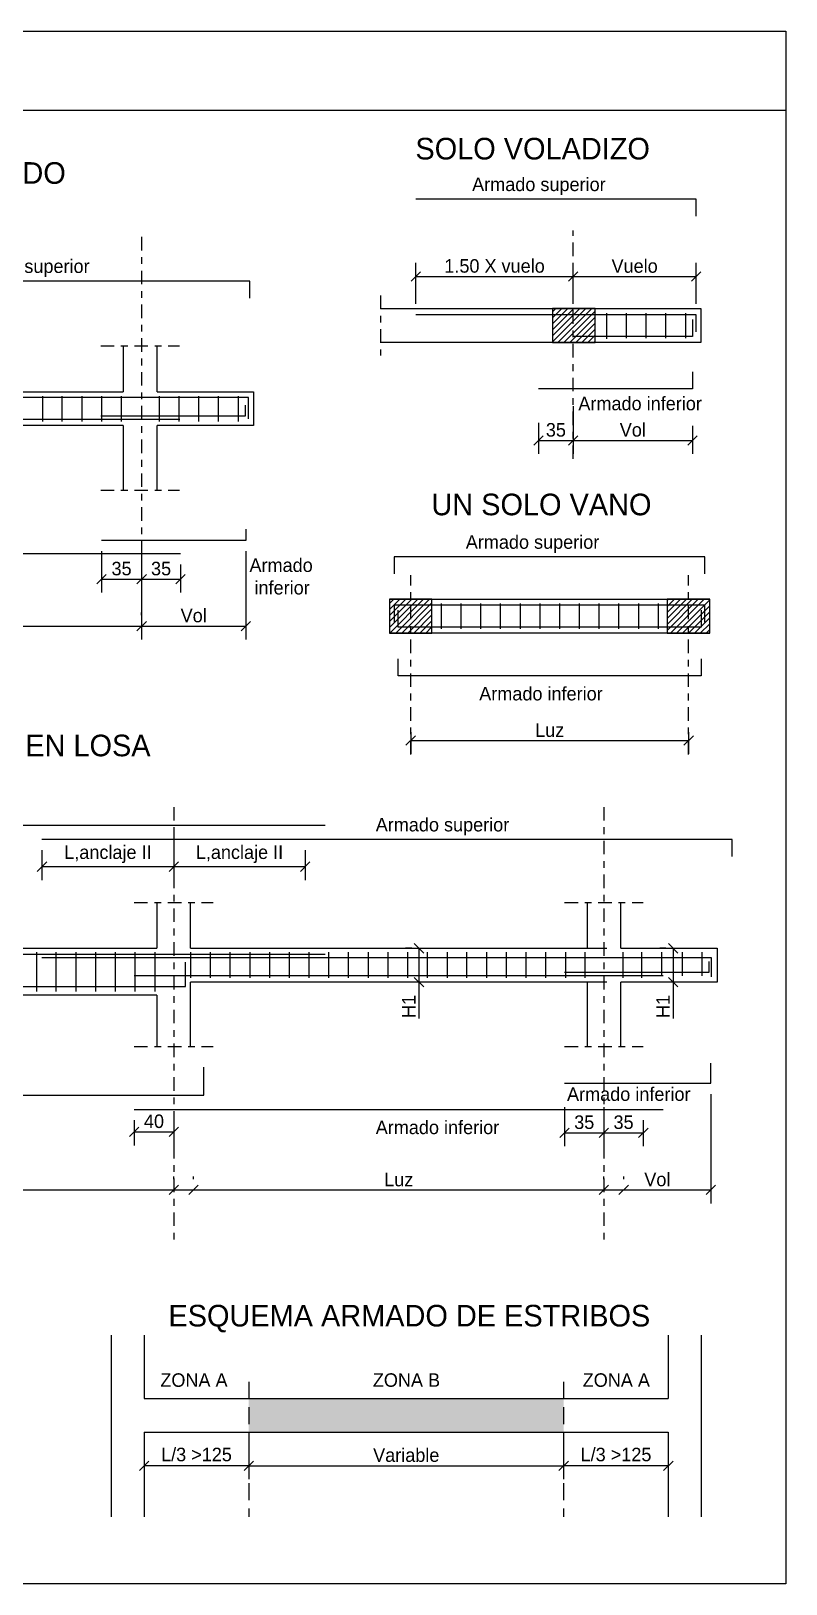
# Model space of a CAD drawing. Header units: millimetres. Extents: x 1 to 31.9, y 1 to 24.
# Drawn here: x 20.68 to 31.86, y 0.99 to 23.97 of the extents above; entities that cross this region are included whole.
import ezdxf

# ---------------------------------------------------------------- set-up
doc = ezdxf.new("R2010")
doc.units = ezdxf.units.MM
doc.linetypes.add('DASHDOT', pattern=[0.4, 0.2, -0.1, 0, -0.1])
doc.linetypes.add('HIDDEN', pattern=[0.375, 0.25, -0.125])
doc.layers.get('Defpoints').update_dxf_attribs({"lineweight": 0})
for name, color, linetype in [('CV-GEOMETRÍA', 2, 'Continuous'), ('CV-LÍNEAS', 8, 'Continuous'), ('CV-TEXTO', 2, 'Continuous'), ('DET-ARMADURAS', 6, 'Continuous'), ('DET-BORDE ESTRUCTURA', 2, 'Continuous'), ('DET-COTAS', 8, 'Continuous'), ('DET-TEXTO', 2, 'Continuous'), ('DET-TEXTO LÍNEA', 8, 'Continuous'), ('DET-TEXTO TÍTULO', 1, 'Continuous'), ('DET-TRAMAS', 8, 'Continuous')]:
    doc.layers.add(name, color=color, linetype=linetype)
doc.styles.add('CENTURY', font='GOTHIC.TTF')
doc.styles.add('Estructura', font='GOTHIC.TTF', dxfattribs={"height": 0.2})
doc.styles.add('Formato', font='GOTHIC.TTF')
doc.dimstyles.new('cotas formato 1.100', dxfattribs={"dimtxt": 0.2, "dimasz": 0.14, "dimexe": 0.2, "dimexo": 0.16, "dimgap": 0.05, "dimtad": 1, "dimdec": 0, "dimlfac": 100, "dimrnd": 5, "dimzin": 1, "dimtxsty": 'Formato', "dimblk": 'OBLIQUE', "dimcen": -0.05, "dimclrd": 4, "dimclre": 8, "dimclrt": 2, "dimadec": 0, "dimazin": 0, "dimtfac": 1, "dimtdec": 0, "dimtix": 1, "dimtmove": 0, "dimatfit": 2, "dimldrblk": 'OBLIQUE', "dimfxl": 1.5, "dimarcsym": 0})

# ---------------------------------------------------------------- blocks, each defined once
blk = doc.blocks.new('_Oblique')
at = {"color": 0, "linetype": 'ByBlock', "lineweight": -2}
blk.add_line((-0.5, -0.5), (0.5, 0.5), dxfattribs=at)
blk = doc.blocks.new('*D285')
at = {"layer": 'Defpoints', "color": 0}
for p in [(20.846, 12.01), (22.797, 12.01), (22.797, 11.608)]:
    blk.add_point(p, dxfattribs=at)
at = {"layer": 'DET-COTAS', "color": 8, "lineweight": -2}
for p, q in [((20.846, 11.85), (20.846, 11.408)), ((22.797, 11.85), (22.797, 11.408))]:
    blk.add_line(p, q, dxfattribs=at)
at = {"layer": 'DET-COTAS', "color": 4, "lineweight": -2}
blk.add_line((20.846, 11.608), (22.797, 11.608), dxfattribs=at)
at = {"layer": 'DET-COTAS', "color": 4, "lineweight": -2, "xscale": 0.14, "yscale": 0.14, "zscale": 0.14, "rotation": 180}
blk.add_blockref('_Oblique', (20.846, 11.608), dxfattribs=at)
at = {"layer": 'DET-COTAS', "color": 4, "lineweight": -2, "xscale": 0.14, "yscale": 0.14, "zscale": 0.14}
blk.add_blockref('_Oblique', (22.797, 11.608), dxfattribs=at)
at = {"layer": 'DET-COTAS', "color": 2, "insert": (21.822, 11.791), "char_height": 0.2, "attachment_point": 5, "style": 'Formato'}
blk.add_mtext('L,anclaje II', dxfattribs=at)
blk = doc.blocks.new('*D286')
at = {"layer": 'Defpoints', "color": 0}
for p in [(22.797, 12.275), (24.743, 12.01), (24.743, 11.608)]:
    blk.add_point(p, dxfattribs=at)
at = {"layer": 'DET-COTAS', "color": 8, "lineweight": -2}
for p, q in [((22.797, 12.115), (22.797, 11.408)), ((24.743, 11.85), (24.743, 11.408))]:
    blk.add_line(p, q, dxfattribs=at)
at = {"layer": 'DET-COTAS', "color": 4, "lineweight": -2}
blk.add_line((22.797, 11.608), (24.743, 11.608), dxfattribs=at)
at = {"layer": 'DET-COTAS', "color": 4, "lineweight": -2, "xscale": 0.14, "yscale": 0.14, "zscale": 0.14, "rotation": 180}
blk.add_blockref('_Oblique', (22.797, 11.608), dxfattribs=at)
at = {"layer": 'DET-COTAS', "color": 4, "lineweight": -2, "xscale": 0.14, "yscale": 0.14, "zscale": 0.14}
blk.add_blockref('_Oblique', (24.743, 11.608), dxfattribs=at)
at = {"layer": 'DET-COTAS', "color": 2, "insert": (23.77, 11.791), "char_height": 0.2, "attachment_point": 5, "style": 'Formato'}
blk.add_mtext('L,anclaje II', dxfattribs=at)
blk = doc.blocks.new('*D291')
at = {"layer": 'Defpoints', "color": 0}
for p in [(22.21, 8.014), (22.797, 8.014), (22.797, 7.683)]:
    blk.add_point(p, dxfattribs=at)
at = {"layer": 'DET-COTAS', "color": 8, "lineweight": -2}
for p, q in [((22.21, 7.854), (22.21, 7.483)), ((22.797, 7.854), (22.797, 7.483))]:
    blk.add_line(p, q, dxfattribs=at)
at = {"layer": 'DET-COTAS', "color": 4, "lineweight": -2}
blk.add_line((22.21, 7.683), (22.797, 7.683), dxfattribs=at)
at = {"layer": 'DET-COTAS', "color": 4, "lineweight": -2, "xscale": 0.14, "yscale": 0.14, "zscale": 0.14, "rotation": 180}
blk.add_blockref('_Oblique', (22.21, 7.683), dxfattribs=at)
at = {"layer": 'DET-COTAS', "color": 4, "lineweight": -2, "xscale": 0.14, "yscale": 0.14, "zscale": 0.14}
blk.add_blockref('_Oblique', (22.797, 7.683), dxfattribs=at)
at = {"layer": 'DET-COTAS', "color": 2, "insert": (22.504, 7.838), "char_height": 0.2, "attachment_point": 5, "style": 'Formato'}
blk.add_mtext('40', dxfattribs=at)
blk = doc.blocks.new('*D292')
at = {"layer": 'Defpoints', "color": 0}
for p in [(28.582, 8.208), (29.165, 8.208), (29.165, 7.669)]:
    blk.add_point(p, dxfattribs=at)
at = {"layer": 'DET-COTAS', "color": 8, "lineweight": -2}
for p, q in [((28.582, 8.048), (28.582, 7.469)), ((29.165, 8.048), (29.165, 7.469))]:
    blk.add_line(p, q, dxfattribs=at)
at = {"layer": 'DET-COTAS', "color": 4, "lineweight": -2}
blk.add_line((28.582, 7.669), (29.165, 7.669), dxfattribs=at)
at = {"layer": 'DET-COTAS', "color": 4, "lineweight": -2, "xscale": 0.14, "yscale": 0.14, "zscale": 0.14, "rotation": 180}
blk.add_blockref('_Oblique', (28.582, 7.669), dxfattribs=at)
at = {"layer": 'DET-COTAS', "color": 4, "lineweight": -2, "xscale": 0.14, "yscale": 0.14, "zscale": 0.14}
blk.add_blockref('_Oblique', (29.165, 7.669), dxfattribs=at)
at = {"layer": 'DET-COTAS', "color": 2, "insert": (28.874, 7.824), "char_height": 0.2, "attachment_point": 5, "style": 'Formato'}
blk.add_mtext('35', dxfattribs=at)
blk = doc.blocks.new('*D293')
at = {"layer": 'Defpoints', "color": 0}
for p in [(29.165, 8.014), (29.748, 8.014), (29.748, 7.669)]:
    blk.add_point(p, dxfattribs=at)
at = {"layer": 'DET-COTAS', "color": 8, "lineweight": -2}
for p, q in [((29.165, 7.854), (29.165, 7.469)), ((29.748, 7.854), (29.748, 7.469))]:
    blk.add_line(p, q, dxfattribs=at)
at = {"layer": 'DET-COTAS', "color": 4, "lineweight": -2}
blk.add_line((29.165, 7.669), (29.748, 7.669), dxfattribs=at)
at = {"layer": 'DET-COTAS', "color": 4, "lineweight": -2, "xscale": 0.14, "yscale": 0.14, "zscale": 0.14, "rotation": 180}
blk.add_blockref('_Oblique', (29.165, 7.669), dxfattribs=at)
at = {"layer": 'DET-COTAS', "color": 4, "lineweight": -2, "xscale": 0.14, "yscale": 0.14, "zscale": 0.14}
blk.add_blockref('_Oblique', (29.748, 7.669), dxfattribs=at)
at = {"layer": 'DET-COTAS', "color": 2, "insert": (29.456, 7.824), "char_height": 0.2, "attachment_point": 5, "style": 'Formato'}
blk.add_mtext('35', dxfattribs=at)
blk = doc.blocks.new('*D298')
at = {"layer": 'Defpoints', "color": 0}
for p in [(26.481, 10.399), (26.427, 9.899), (26.481, 9.899)]:
    blk.add_point(p, dxfattribs=at)
at = {"layer": 'DET-COTAS', "color": 8, "lineweight": -2}
for p, q in [((26.321, 10.399), (26.227, 10.399)), ((26.321, 9.899), (26.227, 9.899))]:
    blk.add_line(p, q, dxfattribs=at)
at = {"layer": 'DET-COTAS', "color": 4, "lineweight": -2}
for p, q in [((26.427, 10.399), (26.427, 9.899)), ((26.427, 9.899), (26.427, 9.36))]:
    blk.add_line(p, q, dxfattribs=at)
at = {"layer": 'DET-COTAS', "color": 4, "lineweight": -2, "xscale": 0.14, "yscale": 0.14, "zscale": 0.14}
for p, rotation in [((26.427, 10.399), 90), ((26.427, 9.899), 270)]:
    blk.add_blockref('_Oblique', p, dxfattribs=dict(at, rotation=rotation))
at = {"layer": 'DET-COTAS', "color": 2, "insert": (26.277, 9.538), "char_height": 0.2, "attachment_point": 5, "rotation": 90, "style": 'Formato'}
blk.add_mtext('H1', dxfattribs=at)
blk = doc.blocks.new('*D299')
at = {"layer": 'Defpoints', "color": 0}
for p in [(30.244, 10.399), (30.191, 9.899), (30.244, 9.899)]:
    blk.add_point(p, dxfattribs=at)
at = {"layer": 'DET-COTAS', "color": 8, "lineweight": -2}
for p, q in [((30.084, 10.399), (29.991, 10.399)), ((30.084, 9.899), (29.991, 9.899))]:
    blk.add_line(p, q, dxfattribs=at)
at = {"layer": 'DET-COTAS', "color": 4, "lineweight": -2}
for p, q in [((30.191, 10.399), (30.191, 9.899)), ((30.191, 9.899), (30.191, 9.36))]:
    blk.add_line(p, q, dxfattribs=at)
at = {"layer": 'DET-COTAS', "color": 4, "lineweight": -2, "xscale": 0.14, "yscale": 0.14, "zscale": 0.14}
for p, rotation in [((30.191, 10.399), 90), ((30.191, 9.899), 270)]:
    blk.add_blockref('_Oblique', p, dxfattribs=dict(at, rotation=rotation))
at = {"layer": 'DET-COTAS', "color": 2, "insert": (30.041, 9.538), "char_height": 0.2, "attachment_point": 5, "rotation": 90, "style": 'Formato'}
blk.add_mtext('H1', dxfattribs=at)
blk = doc.blocks.new('*D302')
at = {"layer": 'Defpoints', "color": 0}
for p in [(16.427, 6.823), (23.09, 6.823), (23.09, 6.823)]:
    blk.add_point(p, dxfattribs=at)
at = {"layer": 'DET-COTAS', "color": 8, "lineweight": -2}
for p, q in [((16.427, 6.983), (16.427, 7.023)), ((23.09, 6.983), (23.09, 7.023))]:
    blk.add_line(p, q, dxfattribs=at)
at = {"layer": 'DET-COTAS', "color": 4, "lineweight": -2}
blk.add_line((16.427, 6.823), (23.09, 6.823), dxfattribs=at)
at = {"layer": 'DET-COTAS', "color": 4, "lineweight": -2, "xscale": 0.14, "yscale": 0.14, "zscale": 0.14, "rotation": 180}
blk.add_blockref('_Oblique', (16.427, 6.823), dxfattribs=at)
at = {"layer": 'DET-COTAS', "color": 4, "lineweight": -2, "xscale": 0.14, "yscale": 0.14, "zscale": 0.14}
blk.add_blockref('_Oblique', (23.09, 6.823), dxfattribs=at)
at = {"layer": 'DET-COTAS', "color": 2, "insert": (19.759, 6.975), "char_height": 0.2, "attachment_point": 5, "style": 'Formato'}
blk.add_mtext('Luz', dxfattribs=at)
blk = doc.blocks.new('*D303')
at = {"layer": 'Defpoints', "color": 0}
for p in [(22.797, 6.823), (29.458, 6.823), (29.458, 6.823)]:
    blk.add_point(p, dxfattribs=at)
at = {"layer": 'DET-COTAS', "color": 8, "lineweight": -2}
for p, q in [((22.797, 6.983), (22.797, 7.023)), ((29.458, 6.983), (29.458, 7.023))]:
    blk.add_line(p, q, dxfattribs=at)
at = {"layer": 'DET-COTAS', "color": 4, "lineweight": -2}
blk.add_line((22.797, 6.823), (29.458, 6.823), dxfattribs=at)
at = {"layer": 'DET-COTAS', "color": 4, "lineweight": -2, "xscale": 0.14, "yscale": 0.14, "zscale": 0.14, "rotation": 180}
blk.add_blockref('_Oblique', (22.797, 6.823), dxfattribs=at)
at = {"layer": 'DET-COTAS', "color": 4, "lineweight": -2, "xscale": 0.14, "yscale": 0.14, "zscale": 0.14}
blk.add_blockref('_Oblique', (29.458, 6.823), dxfattribs=at)
at = {"layer": 'DET-COTAS', "color": 2, "insert": (26.128, 6.975), "char_height": 0.2, "attachment_point": 5, "style": 'Formato'}
blk.add_mtext('Luz', dxfattribs=at)
blk = doc.blocks.new('*D304')
at = {"layer": 'Defpoints', "color": 0}
for p in [(30.748, 8.402), (29.165, 6.823), (30.748, 6.823)]:
    blk.add_point(p, dxfattribs=at)
at = {"layer": 'DET-COTAS', "color": 8, "lineweight": -2}
for p, q in [((30.748, 8.242), (30.748, 6.623)), ((29.165, 6.983), (29.165, 7.023))]:
    blk.add_line(p, q, dxfattribs=at)
at = {"layer": 'DET-COTAS', "color": 4, "lineweight": -2}
blk.add_line((29.165, 6.823), (30.748, 6.823), dxfattribs=at)
at = {"layer": 'DET-COTAS', "color": 4, "lineweight": -2, "xscale": 0.14, "yscale": 0.14, "zscale": 0.14, "rotation": 180}
blk.add_blockref('_Oblique', (29.165, 6.823), dxfattribs=at)
at = {"layer": 'DET-COTAS', "color": 4, "lineweight": -2, "xscale": 0.14, "yscale": 0.14, "zscale": 0.14}
blk.add_blockref('_Oblique', (30.748, 6.823), dxfattribs=at)
at = {"layer": 'DET-COTAS', "color": 2, "insert": (29.956, 6.977), "char_height": 0.2, "attachment_point": 5, "style": 'Formato'}
blk.add_mtext('Vol', dxfattribs=at)
blk = doc.blocks.new('*D313')
at = {"layer": 'Defpoints', "color": 0}
for p in [(21.728, 16.435), (22.321, 16.435), (22.321, 15.863)]:
    blk.add_point(p, dxfattribs=at)
at = {"layer": 'DET-COTAS', "color": 8, "lineweight": -2}
for p, q in [((21.728, 16.275), (21.728, 15.663)), ((22.321, 16.275), (22.321, 15.663))]:
    blk.add_line(p, q, dxfattribs=at)
at = {"layer": 'DET-COTAS', "color": 4, "lineweight": -2}
blk.add_line((21.728, 15.863), (22.321, 15.863), dxfattribs=at)
at = {"layer": 'DET-COTAS', "color": 4, "lineweight": -2, "xscale": 0.14, "yscale": 0.14, "zscale": 0.14, "rotation": 180}
blk.add_blockref('_Oblique', (21.728, 15.863), dxfattribs=at)
at = {"layer": 'DET-COTAS', "color": 4, "lineweight": -2, "xscale": 0.14, "yscale": 0.14, "zscale": 0.14}
blk.add_blockref('_Oblique', (22.321, 15.863), dxfattribs=at)
at = {"layer": 'DET-COTAS', "color": 2, "insert": (22.024, 16.018), "char_height": 0.2, "attachment_point": 5, "style": 'Formato'}
blk.add_mtext('35', dxfattribs=at)
blk = doc.blocks.new('*D314')
at = {"layer": 'Defpoints', "color": 0}
for p in [(22.321, 16.237), (22.897, 16.237), (22.897, 15.863)]:
    blk.add_point(p, dxfattribs=at)
at = {"layer": 'DET-COTAS', "color": 8, "lineweight": -2}
for p, q in [((22.321, 16.077), (22.321, 15.663)), ((22.897, 16.077), (22.897, 15.663))]:
    blk.add_line(p, q, dxfattribs=at)
at = {"layer": 'DET-COTAS', "color": 4, "lineweight": -2}
blk.add_line((22.321, 15.863), (22.897, 15.863), dxfattribs=at)
at = {"layer": 'DET-COTAS', "color": 4, "lineweight": -2, "xscale": 0.14, "yscale": 0.14, "zscale": 0.14, "rotation": 180}
blk.add_blockref('_Oblique', (22.321, 15.863), dxfattribs=at)
at = {"layer": 'DET-COTAS', "color": 4, "lineweight": -2, "xscale": 0.14, "yscale": 0.14, "zscale": 0.14}
blk.add_blockref('_Oblique', (22.897, 15.863), dxfattribs=at)
at = {"layer": 'DET-COTAS', "color": 2, "insert": (22.609, 16.018), "char_height": 0.2, "attachment_point": 5, "style": 'Formato'}
blk.add_mtext('35', dxfattribs=at)
blk = doc.blocks.new('*D317')
at = {"layer": 'Defpoints', "color": 0}
for p in [(15.637, 15.168), (22.321, 15.168), (22.321, 15.168)]:
    blk.add_point(p, dxfattribs=at)
at = {"layer": 'DET-COTAS', "color": 8, "lineweight": -2}
for p, q in [((15.637, 15.328), (15.637, 15.368)), ((22.321, 15.328), (22.321, 15.368))]:
    blk.add_line(p, q, dxfattribs=at)
at = {"layer": 'DET-COTAS', "color": 4, "lineweight": -2}
blk.add_line((15.637, 15.168), (22.321, 15.168), dxfattribs=at)
at = {"layer": 'DET-COTAS', "color": 4, "lineweight": -2, "xscale": 0.14, "yscale": 0.14, "zscale": 0.14, "rotation": 180}
blk.add_blockref('_Oblique', (15.637, 15.168), dxfattribs=at)
at = {"layer": 'DET-COTAS', "color": 4, "lineweight": -2, "xscale": 0.14, "yscale": 0.14, "zscale": 0.14}
blk.add_blockref('_Oblique', (22.321, 15.168), dxfattribs=at)
at = {"layer": 'DET-COTAS', "color": 2, "insert": (18.979, 15.32), "char_height": 0.2, "attachment_point": 5, "style": 'Formato'}
blk.add_mtext('Luz', dxfattribs=at)
blk = doc.blocks.new('*D318')
at = {"layer": 'Defpoints', "color": 0}
for p in [(22.321, 16.435), (23.864, 16.435), (23.864, 15.168)]:
    blk.add_point(p, dxfattribs=at)
at = {"layer": 'DET-COTAS', "color": 8, "lineweight": -2}
for p, q in [((22.321, 16.275), (22.321, 14.968)), ((23.864, 16.275), (23.864, 14.968))]:
    blk.add_line(p, q, dxfattribs=at)
at = {"layer": 'DET-COTAS', "color": 4, "lineweight": -2}
blk.add_line((22.321, 15.168), (23.864, 15.168), dxfattribs=at)
at = {"layer": 'DET-COTAS', "color": 4, "lineweight": -2, "xscale": 0.14, "yscale": 0.14, "zscale": 0.14, "rotation": 180}
blk.add_blockref('_Oblique', (22.321, 15.168), dxfattribs=at)
at = {"layer": 'DET-COTAS', "color": 4, "lineweight": -2, "xscale": 0.14, "yscale": 0.14, "zscale": 0.14}
blk.add_blockref('_Oblique', (23.864, 15.168), dxfattribs=at)
at = {"layer": 'DET-COTAS', "color": 2, "insert": (23.092, 15.323), "char_height": 0.2, "attachment_point": 5, "style": 'Formato'}
blk.add_mtext('Vol', dxfattribs=at)
blk = doc.blocks.new('*D319')
at = {"layer": 'Defpoints', "color": 0}
for p in [(26.305, 13.757), (30.419, 13.757), (30.419, 13.475)]:
    blk.add_point(p, dxfattribs=at)
at = {"layer": 'DET-COTAS', "color": 8, "lineweight": -2}
for p, q in [((26.305, 13.597), (26.305, 13.275)), ((30.419, 13.597), (30.419, 13.275))]:
    blk.add_line(p, q, dxfattribs=at)
at = {"layer": 'DET-COTAS', "color": 4, "lineweight": -2}
blk.add_line((26.305, 13.475), (30.419, 13.475), dxfattribs=at)
at = {"layer": 'DET-COTAS', "color": 4, "lineweight": -2, "xscale": 0.14, "yscale": 0.14, "zscale": 0.14, "rotation": 180}
blk.add_blockref('_Oblique', (26.305, 13.475), dxfattribs=at)
at = {"layer": 'DET-COTAS', "color": 4, "lineweight": -2, "xscale": 0.14, "yscale": 0.14, "zscale": 0.14}
blk.add_blockref('_Oblique', (30.419, 13.475), dxfattribs=at)
at = {"layer": 'DET-COTAS', "color": 2, "insert": (28.362, 13.627), "char_height": 0.2, "attachment_point": 5, "style": 'Formato'}
blk.add_mtext('Luz', dxfattribs=at)
blk = doc.blocks.new('*D320')
at = {"layer": 'Defpoints', "color": 0}
for p in [(28.711, 20.342), (26.381, 19.776), (28.711, 19.776)]:
    blk.add_point(p, dxfattribs=at)
at = {"layer": 'DET-COTAS', "color": 8, "lineweight": -2}
for p, q in [((26.381, 19.936), (26.381, 20.542)), ((28.711, 19.936), (28.711, 20.542))]:
    blk.add_line(p, q, dxfattribs=at)
at = {"layer": 'DET-COTAS', "color": 4, "lineweight": -2}
blk.add_line((26.381, 20.342), (28.711, 20.342), dxfattribs=at)
at = {"layer": 'DET-COTAS', "color": 4, "lineweight": -2, "xscale": 0.14, "yscale": 0.14, "zscale": 0.14, "rotation": 180}
blk.add_blockref('_Oblique', (26.381, 20.342), dxfattribs=at)
at = {"layer": 'DET-COTAS', "color": 4, "lineweight": -2, "xscale": 0.14, "yscale": 0.14, "zscale": 0.14}
blk.add_blockref('_Oblique', (28.711, 20.342), dxfattribs=at)
at = {"layer": 'DET-COTAS', "color": 2, "insert": (27.546, 20.497), "char_height": 0.2, "attachment_point": 5, "style": 'Formato'}
blk.add_mtext('1.50 X vuelo', dxfattribs=at)
blk = doc.blocks.new('*D321')
at = {"layer": 'Defpoints', "color": 0}
for p in [(28.711, 20.342), (30.53, 20.342), (30.53, 19.776)]:
    blk.add_point(p, dxfattribs=at)
at = {"layer": 'DET-COTAS', "color": 8, "lineweight": -2}
for p, q in [((28.711, 20.502), (28.711, 20.542)), ((30.53, 19.936), (30.53, 20.542))]:
    blk.add_line(p, q, dxfattribs=at)
at = {"layer": 'DET-COTAS', "color": 4, "lineweight": -2}
blk.add_line((28.711, 20.342), (30.53, 20.342), dxfattribs=at)
at = {"layer": 'DET-COTAS', "color": 4, "lineweight": -2, "xscale": 0.14, "yscale": 0.14, "zscale": 0.14, "rotation": 180}
blk.add_blockref('_Oblique', (28.711, 20.342), dxfattribs=at)
at = {"layer": 'DET-COTAS', "color": 4, "lineweight": -2, "xscale": 0.14, "yscale": 0.14, "zscale": 0.14}
blk.add_blockref('_Oblique', (30.53, 20.342), dxfattribs=at)
at = {"layer": 'DET-COTAS', "color": 2, "insert": (29.62, 20.496), "char_height": 0.2, "attachment_point": 5, "style": 'Formato'}
blk.add_mtext('Vuelo', dxfattribs=at)
blk = doc.blocks.new('*D322')
at = {"layer": 'Defpoints', "color": 0}
for p in [(28.711, 18.583), (30.476, 18.291), (30.476, 17.916)]:
    blk.add_point(p, dxfattribs=at)
at = {"layer": 'DET-COTAS', "color": 8, "lineweight": -2}
for p, q in [((28.711, 18.423), (28.711, 17.716)), ((30.476, 18.131), (30.476, 17.716))]:
    blk.add_line(p, q, dxfattribs=at)
at = {"layer": 'DET-COTAS', "color": 4, "lineweight": -2}
blk.add_line((28.711, 17.916), (30.476, 17.916), dxfattribs=at)
at = {"layer": 'DET-COTAS', "color": 4, "lineweight": -2, "xscale": 0.14, "yscale": 0.14, "zscale": 0.14, "rotation": 180}
blk.add_blockref('_Oblique', (28.711, 17.916), dxfattribs=at)
at = {"layer": 'DET-COTAS', "color": 4, "lineweight": -2, "xscale": 0.14, "yscale": 0.14, "zscale": 0.14}
blk.add_blockref('_Oblique', (30.476, 17.916), dxfattribs=at)
at = {"layer": 'DET-COTAS', "color": 2, "insert": (29.593, 18.071), "char_height": 0.2, "attachment_point": 5, "style": 'Formato'}
blk.add_mtext('Vol', dxfattribs=at)
blk = doc.blocks.new('*D323')
at = {"layer": 'Defpoints', "color": 0}
for p in [(28.196, 18.334), (28.711, 18.069), (28.711, 17.916)]:
    blk.add_point(p, dxfattribs=at)
at = {"layer": 'DET-COTAS', "color": 8, "lineweight": -2}
for p, q in [((28.196, 18.174), (28.196, 17.716)), ((28.711, 17.909), (28.711, 17.716))]:
    blk.add_line(p, q, dxfattribs=at)
at = {"layer": 'DET-COTAS', "color": 4, "lineweight": -2}
blk.add_line((28.196, 17.916), (28.711, 17.916), dxfattribs=at)
at = {"layer": 'DET-COTAS', "color": 4, "lineweight": -2, "xscale": 0.14, "yscale": 0.14, "zscale": 0.14, "rotation": 180}
blk.add_blockref('_Oblique', (28.196, 17.916), dxfattribs=at)
at = {"layer": 'DET-COTAS', "color": 4, "lineweight": -2, "xscale": 0.14, "yscale": 0.14, "zscale": 0.14}
blk.add_blockref('_Oblique', (28.711, 17.916), dxfattribs=at)
at = {"layer": 'DET-COTAS', "color": 2, "insert": (28.454, 18.071), "char_height": 0.2, "attachment_point": 5, "style": 'Formato'}
blk.add_mtext('35', dxfattribs=at)
blk = doc.blocks.new('*D324')
at = {"layer": 'CV-TEXTO', "color": 8, "lineweight": -2}
for p, q in [((22.359, 3.076), (22.359, 2.54)), ((23.908, 3.076), (23.908, 2.54))]:
    blk.add_line(p, q, dxfattribs=at)
at = {"layer": 'CV-TEXTO', "color": 4, "lineweight": -2}
blk.add_line((23.908, 2.74), (22.359, 2.74), dxfattribs=at)
at = {"layer": 'Defpoints', "color": 0}
for p in [(22.359, 3.236), (23.908, 3.236), (22.359, 2.74)]:
    blk.add_point(p, dxfattribs=at)
at = {"layer": 'CV-TEXTO', "color": 4, "lineweight": -2, "xscale": 0.14, "yscale": 0.14, "zscale": 0.14, "rotation": 180}
blk.add_blockref('_Oblique', (22.359, 2.74), dxfattribs=at)
at = {"layer": 'CV-TEXTO', "color": 4, "lineweight": -2, "xscale": 0.14, "yscale": 0.14, "zscale": 0.14}
blk.add_blockref('_Oblique', (23.908, 2.74), dxfattribs=at)
at = {"layer": 'CV-TEXTO', "color": 2, "insert": (23.133, 2.906), "char_height": 0.2, "attachment_point": 5, "style": 'Formato'}
blk.add_mtext('L/3 >125', dxfattribs=at)
blk = doc.blocks.new('*D325')
at = {"layer": 'CV-TEXTO', "color": 8, "lineweight": -2}
for p, q in [((28.569, 3.025), (28.569, 2.54)), ((30.118, 3.076), (30.118, 2.54))]:
    blk.add_line(p, q, dxfattribs=at)
at = {"layer": 'CV-TEXTO', "color": 4, "lineweight": -2}
blk.add_line((30.118, 2.74), (28.569, 2.74), dxfattribs=at)
at = {"layer": 'Defpoints', "color": 0}
for p in [(30.118, 3.236), (28.569, 3.185), (28.569, 2.74)]:
    blk.add_point(p, dxfattribs=at)
at = {"layer": 'CV-TEXTO', "color": 4, "lineweight": -2, "xscale": 0.14, "yscale": 0.14, "zscale": 0.14, "rotation": 180}
blk.add_blockref('_Oblique', (28.569, 2.74), dxfattribs=at)
at = {"layer": 'CV-TEXTO', "color": 4, "lineweight": -2, "xscale": 0.14, "yscale": 0.14, "zscale": 0.14}
blk.add_blockref('_Oblique', (30.118, 2.74), dxfattribs=at)
at = {"layer": 'CV-TEXTO', "color": 2, "insert": (29.344, 2.906), "char_height": 0.2, "attachment_point": 5, "style": 'Formato'}
blk.add_mtext('L/3 >125', dxfattribs=at)
blk = doc.blocks.new('*D326')
at = {"layer": 'CV-TEXTO', "color": 8, "lineweight": -2}
for p, q in [((23.908, 2.781), (23.908, 2.54)), ((28.569, 2.58), (28.569, 2.54))]:
    blk.add_line(p, q, dxfattribs=at)
at = {"layer": 'CV-TEXTO', "color": 4, "lineweight": -2}
blk.add_line((23.908, 2.74), (28.569, 2.74), dxfattribs=at)
at = {"layer": 'Defpoints', "color": 0}
for p in [(23.908, 2.941), (28.569, 2.74), (28.569, 2.74)]:
    blk.add_point(p, dxfattribs=at)
at = {"layer": 'CV-TEXTO', "color": 4, "lineweight": -2, "xscale": 0.14, "yscale": 0.14, "zscale": 0.14, "rotation": 180}
blk.add_blockref('_Oblique', (23.908, 2.74), dxfattribs=at)
at = {"layer": 'CV-TEXTO', "color": 4, "lineweight": -2, "xscale": 0.14, "yscale": 0.14, "zscale": 0.14}
blk.add_blockref('_Oblique', (28.569, 2.74), dxfattribs=at)
at = {"layer": 'CV-TEXTO', "color": 2, "insert": (26.239, 2.897), "char_height": 0.2, "attachment_point": 5, "style": 'Formato'}
blk.add_mtext('Variable', dxfattribs=at)

msp = doc.modelspace()

# ---------------------------------------------------------------- hatches: boundary and pattern name
at = {"layer": 'CV-LÍNEAS', "linetype": 'HIDDEN', "true_color": 0xa8a8a8, "transparency": 33554572}
h = msp.add_hatch(color=253, dxfattribs=at)
h.dxf.hatch_style = 1
h.paths.add_polyline_path([(28.569, 3.735), (23.908, 3.735), (23.908, 3.236), (28.569, 3.236)])
at = {"layer": 'DET-TRAMAS'}
h = msp.add_hatch(dxfattribs=at)
h.set_pattern_fill('ANSI31', color=256, scale=0.5)
h.set_pattern_definition([(45, (-2022.355364, 1114.09152), (-0.0441941738, 0.0441941738), [])])
h.paths.add_polyline_path([(29.034, 19.867), (28.405, 19.867), (28.405, 19.367), (29.034, 19.367)])
h = msp.add_hatch(dxfattribs=at)
h.set_pattern_fill('ANSI31', color=256, scale=0.5)
h.set_pattern_definition([(45, (-2022.22463, 1114.706726), (-0.0441941738, 0.0441941738), [])])
h.paths.add_polyline_path([(26.619, 15.565), (25.991, 15.565), (25.991, 15.065), (26.619, 15.065)])
h.paths.add_polyline_path([(30.731, 15.565), (30.102, 15.565), (30.102, 15.065), (30.731, 15.065)])

# ---------------------------------------------------------------- linework, layer by layer
at = {"layer": 'CV-GEOMETRÍA'}
for p, q in [((21.872, 4.672), (21.872, 1.984)), ((22.359, 4.672), (22.359, 3.735)), ((30.118, 4.672), (30.118, 3.735)), ((30.605, 4.672), (30.605, 1.984)), ((22.359, 3.735), (30.118, 3.735)), ((22.359, 3.236), (30.118, 3.236)), ((22.359, 3.236), (22.359, 1.984)), ((30.118, 3.236), (30.118, 1.984))]:
    msp.add_line(p, q, dxfattribs=at)
at = {"layer": 'CV-LÍNEAS', "linetype": 'HIDDEN'}
for p, q in [((23.908, 3.982), (23.908, 1.984)), ((28.569, 3.982), (28.569, 1.984))]:
    msp.add_line(p, q, dxfattribs=at)
at = {"layer": 'DET-ARMADURAS'}
for points in [[(30.53, 21.235), (30.53, 21.487), (26.381, 21.487)], [(23.921, 20.019), (23.921, 20.275), (13.706, 20.275)], [(30.53, 19.524), (30.53, 19.776), (26.381, 19.776)], [(29.203, 19.797), (29.203, 19.421)], [(29.496, 19.801), (29.496, 19.429)], [(29.786, 19.801), (29.786, 19.429)], [(30.079, 19.801), (30.079, 19.429)], [(30.373, 19.801), (30.373, 19.429)], [(30.476, 19.706), (30.476, 19.454), (28.72, 19.454)], [(30.476, 18.929), (30.476, 18.677), (28.196, 18.677)], [(23.905, 18.233), (23.905, 18.551), (13.69, 18.551)], [(20.852, 18.57), (20.852, 18.196)], [(21.141, 18.57), (21.141, 18.196)], [(21.434, 18.57), (21.434, 18.196)], [(23.852, 18.44), (23.852, 18.274), (21.715, 18.274)], [(21.728, 18.57), (21.728, 18.196)], [(22.017, 18.57), (22.017, 18.196)], [(22.579, 18.57), (22.579, 18.196)], [(22.872, 18.57), (22.872, 18.196)], [(23.162, 18.57), (23.162, 18.196)], [(23.455, 18.57), (23.455, 18.196)], [(23.748, 18.57), (23.748, 18.196)], [(22.885, 18.224), (15.05, 18.224)], [(23.864, 16.601), (23.864, 16.435), (21.728, 16.435)], [(22.897, 16.237), (15.062, 16.237)], [(30.66, 15.941), (30.66, 16.193), (26.061, 16.193), (26.061, 15.941)], [(30.66, 15.226), (30.66, 15.478), (26.061, 15.478), (26.061, 15.226)], [(30.607, 15.404), (30.607, 15.152), (26.119, 15.152), (26.119, 15.404)], [(26.755, 15.503), (26.755, 15.127)], [(27.049, 15.503), (27.049, 15.127)], [(27.338, 15.503), (27.338, 15.127)], [(27.631, 15.503), (27.631, 15.127)], [(27.925, 15.503), (27.925, 15.127)], [(28.214, 15.503), (28.214, 15.127)], [(28.507, 15.503), (28.507, 15.127)], [(28.801, 15.503), (28.801, 15.127)], [(29.09, 15.503), (29.09, 15.127)], [(29.383, 15.503), (29.383, 15.127)], [(29.677, 15.503), (29.677, 15.127)], [(29.966, 15.503), (29.966, 15.127)], [(30.607, 14.685), (30.607, 14.433), (26.119, 14.433), (26.119, 14.685)], [(14.479, 12.221), (25.037, 12.221)], [(31.066, 11.758), (31.066, 12.01), (20.846, 12.01)], [(14.479, 10.312), (25.037, 10.312)], [(15.842, 9.832), (22.972, 9.832), (22.972, 10.196)], [(20.764, 10.342), (20.764, 9.761)], [(20.845, 10.262), (30.753, 10.262), (30.753, 9.975)], [(21.053, 10.342), (21.053, 9.761)], [(21.346, 10.342), (21.346, 9.761)], [(21.64, 10.342), (21.64, 9.761)], [(21.929, 10.342), (21.929, 9.761)], [(22.223, 10.342), (22.223, 9.761)], [(22.516, 10.342), (22.516, 9.761)], [(23.045, 10.342), (23.045, 9.96)], [(23.338, 10.342), (23.338, 9.96)], [(23.628, 10.342), (23.628, 9.96)], [(23.921, 10.342), (23.921, 9.96)], [(24.214, 10.342), (24.214, 9.96)], [(24.504, 10.342), (24.504, 9.96)], [(24.797, 10.342), (24.797, 9.96)], [(25.086, 10.342), (25.086, 9.96)], [(25.38, 10.342), (25.38, 9.96)], [(25.673, 10.342), (25.673, 9.96)], [(25.966, 10.342), (25.966, 9.96)], [(26.256, 10.342), (26.256, 9.96)], [(26.549, 10.342), (26.549, 9.96)], [(26.843, 10.342), (26.843, 9.96)], [(27.132, 10.342), (27.132, 9.96)], [(27.425, 10.342), (27.425, 9.96)], [(27.719, 10.342), (27.719, 9.96)], [(28.008, 10.342), (28.008, 9.96)], [(28.301, 10.342), (28.301, 9.96)], [(30.719, 10.205), (30.719, 10.04), (28.582, 10.04)], [(28.595, 10.342), (28.595, 9.96)], [(28.884, 10.342), (28.884, 9.96)], [(29.446, 10.342), (29.446, 9.96)], [(29.72, 10.342), (29.72, 9.96)], [(30.016, 10.342), (30.016, 9.99)], [(30.322, 10.342), (30.322, 9.99)], [(30.615, 10.342), (30.615, 9.99)], [(30.041, 9.99), (22.21, 9.99)], [(15.842, 8.225), (23.243, 8.225), (23.243, 8.642)], [(28.582, 8.402), (30.748, 8.402), (30.748, 8.7)], [(22.21, 8.014), (30.041, 8.014)]]:
    msp.add_lwpolyline(points, dxfattribs=at)
at = {"layer": 'DET-BORDE ESTRUCTURA'}
for points in [[(25.86, 19.867), (30.6, 19.867), (30.6, 19.367)], [(29.034, 19.867), (28.405, 19.867), (28.405, 19.367), (29.034, 19.367), (29.034, 19.867)], [(22.05, 19.315), (22.05, 18.637)], [(22.55, 18.637), (22.55, 19.315)], [(30.6, 19.367), (25.86, 19.367)], [(15.885, 18.637), (22.05, 18.637)], [(22.55, 18.637), (23.976, 18.637)], [(23.976, 18.637), (23.976, 18.137)], [(22.05, 18.137), (15.885, 18.137)], [(22.05, 18.137), (22.05, 17.179)], [(23.976, 18.137), (22.55, 18.137)], [(22.55, 17.179), (22.55, 18.137)], [(25.991, 15.565), (30.731, 15.565)], [(26.619, 15.565), (25.991, 15.565), (25.991, 15.065), (26.619, 15.065), (26.619, 15.565)], [(30.731, 15.565), (30.102, 15.565), (30.102, 15.065), (30.731, 15.065), (30.731, 15.565)], [(30.731, 15.065), (25.991, 15.065)], [(22.545, 11.076), (22.545, 10.399)], [(23.045, 10.399), (23.045, 11.076)], [(28.917, 11.076), (28.917, 10.399)], [(29.417, 10.399), (29.417, 11.076)], [(16.677, 10.399), (22.545, 10.399)], [(23.045, 10.399), (26.128, 10.399)], [(23.045, 10.399), (29.21, 10.399)], [(29.417, 10.399), (30.843, 10.399)], [(30.843, 10.399), (30.843, 9.899)], [(26.128, 9.899), (23.045, 9.899)], [(29.21, 9.899), (23.045, 9.899)], [(23.045, 8.944), (23.045, 9.899)], [(28.917, 9.899), (28.917, 8.944)], [(30.843, 9.899), (29.417, 9.899)], [(29.417, 8.944), (29.417, 9.899)], [(22.545, 9.704), (16.677, 9.704)], [(22.545, 9.704), (22.545, 8.944)]]:
    msp.add_lwpolyline(points, dxfattribs=at)
at = {"layer": 'DET-TEXTO LÍNEA', "linetype": 'DASHDOT'}
for points in [[(22.321, 20.927), (22.321, 14.968)], [(28.711, 17.643), (28.711, 21.024)], [(25.86, 20.062), (25.86, 19.172)], [(21.715, 19.315), (22.881, 19.315)], [(21.715, 17.179), (22.881, 17.179)], [(26.305, 13.268), (26.305, 15.92)], [(30.419, 13.268), (30.419, 15.92)], [(22.797, 12.49), (22.797, 6.048)], [(29.165, 12.49), (29.165, 6.048)], [(22.21, 11.076), (23.38, 11.076)], [(28.582, 11.076), (29.748, 11.076)], [(22.21, 8.944), (23.38, 8.944)], [(28.582, 8.944), (29.748, 8.944)]]:
    msp.add_lwpolyline(points, dxfattribs=at)
at = {"layer": 'DET-TEXTO TÍTULO', "color": 1}
for points in [[(0.989, 23.974), (31.86, 23.974), (31.86, 0.992), (0.989, 0.992), (0.989, 23.974)], [(0.989, 22.803), (31.86, 22.803)]]:
    msp.add_lwpolyline(points, dxfattribs=at)

# ---------------------------------------------------------------- texts
at = {"layer": 'CV-TEXTO', "char_height": 0.2, "attachment_point": 1, "style": 'Estructura'}
for s, width, insert in [('ZONA A', 1.52003, (22.598, 4.109)), ('ZONA B', 1.65207, (25.744, 4.109)), ('ZONA A', 2.55898, (28.851, 4.109))]:
    msp.add_mtext_dynamic_manual_height_columns(s, width=width, gutter_width=0.9, heights=[0.0735], dxfattribs=dict(at, insert=insert))
at = {"layer": 'DET-TEXTO', "char_height": 0.2, "attachment_point": 1, "style": 'CENTURY'}
for s, heights, insert in [('Armado superior', [-0.263], (27.214, 21.806)), ('Armado superior', [-0.263], (19.574, 20.594)), ('Armado inferior', [-0.213], (28.787, 18.562)), ('Armado superior', [-0.263], (27.12, 16.512)), ('Armado\\P inferior', [-0.551], (23.918, 16.169)), ('Armado inferior', [-0.213], (27.319, 14.268)), ('Armado superior', [-0.263], (25.787, 12.329)), ('Armado inferior', [-0.213], (28.619, 8.341)), ('Armado inferior', [-0.213], (25.787, 7.849))]:
    msp.add_mtext_dynamic_manual_height_columns(s, width=5.33613, gutter_width=1, heights=heights, dxfattribs=dict(at, insert=insert))
at = {"layer": 'DET-TEXTO TÍTULO', "char_height": 0.32, "attachment_point": 1, "style": 'CENTURY'}
for s, width, gutter_width, heights, insert in [('\\pxqc;SOLO VOLADIZO', 4.4345, 12.5, [-0.336], (25.893, 22.394)), ('\\pxqc;ZUNCHOS DE IGUAL CANTO Y EN BORDE DE FORJADO', 16.82298, 12.5, [-0.336], (7.045, 22.034)), ('\\pxqc;UN SOLO VANO', 4.4345, 12.5, [-0.336], (26.023, 17.128)), ('\\pxqc;ZUNCHOS CON DISTINTOS CANTOS Y ANCLAJE EN LOSA', 16.82298, 12.5, [-0.336], (8.086, 13.561)), ('ESQUEMA ARMADO DE ESTRIBOS', 14.14597, 0.9, [-0.353], (22.718, 5.122))]:
    msp.add_mtext_dynamic_manual_height_columns(s, width=width, gutter_width=gutter_width, heights=heights, dxfattribs=dict(at, insert=insert))

# ---------------------------------------------------------------- dimensions: what is measured, and where the dimension line sits
at = {"layer": 'CV-TEXTO'}
dim = msp.add_linear_dim(base=(22.359, 2.74), p1=(23.908, 3.236), p2=(22.359, 3.236), text='L/3 >125', dimstyle='cotas formato 1.100', override={"dimtxsty": 'Formato'}, dxfattribs=at)
dim.commit()
dim.dimension.update_dxf_attribs({"geometry": '*D324', "text_midpoint": (23.133, 2.906)})
dim = msp.add_linear_dim(base=(28.569, 2.74), p1=(30.118, 3.236), p2=(28.569, 3.185), angle=180, text='L/3 >125', dimstyle='cotas formato 1.100', override={"dimtxsty": 'Formato'}, dxfattribs=at)
dim.commit()
dim.dimension.update_dxf_attribs({"geometry": '*D325', "text_midpoint": (29.344, 2.906)})
dim = msp.add_linear_dim(base=(28.569, 2.74), p1=(23.908, 2.941), p2=(28.569, 2.74), text='Variable', dimstyle='cotas formato 1.100', dxfattribs=at)
dim.commit()
dim.dimension.update_dxf_attribs({"geometry": '*D326', "text_midpoint": (26.239, 2.897)})
at = {"layer": 'DET-COTAS'}
for base, p1, p2, text, picture, middle in [((28.711, 20.342), (26.381, 19.776), (28.711, 19.776), '1.50 X vuelo', '*D320', (27.546, 20.497)), ((30.53, 20.342), (28.711, 20.342), (30.53, 19.776), 'Vuelo', '*D321', (29.62, 20.496)), ((30.476, 17.916), (28.711, 18.583), (30.476, 18.291), 'Vol', '*D322', (29.593, 18.071)), ((28.711, 17.916), (28.196, 18.334), (28.711, 18.069), '35', '*D323', (28.454, 18.071)), ((22.321, 15.863), (21.728, 16.435), (22.321, 16.435), '35', '*D313', (22.024, 16.018)), ((23.864, 15.168), (22.321, 16.435), (23.864, 16.435), 'Vol', '*D318', (23.092, 15.323)), ((22.897, 15.863), (22.321, 16.237), (22.897, 16.237), '35', '*D314', (22.609, 16.018)), ((22.321, 15.168), (15.637, 15.168), (22.321, 15.168), 'Luz', '*D317', (18.979, 15.32)), ((24.743, 11.608), (22.797, 12.275), (24.743, 12.01), 'L,anclaje II', '*D286', (23.77, 11.791)), ((22.797, 11.608), (20.846, 12.01), (22.797, 12.01), 'L,anclaje II', '*D285', (21.822, 11.791)), ((30.748, 6.823), (29.165, 6.823), (30.748, 8.402), 'Vol', '*D304', (29.956, 6.977)), ((29.165, 7.669), (28.582, 8.208), (29.165, 8.208), '35', '*D292', (28.874, 7.824)), ((22.797, 7.683), (22.21, 8.014), (22.797, 8.014), '40', '*D291', (22.504, 7.838)), ((29.748, 7.669), (29.165, 8.014), (29.748, 8.014), '35', '*D293', (29.456, 7.824)), ((23.09, 6.823), (16.427, 6.823), (23.09, 6.823), 'Luz', '*D302', (19.759, 6.975)), ((29.458, 6.823), (22.797, 6.823), (29.458, 6.823), 'Luz', '*D303', (26.128, 6.975))]:
    dim = msp.add_linear_dim(base=base, p1=p1, p2=p2, text=text, dimstyle='cotas formato 1.100', dxfattribs=at)
    dim.commit()
    dim.dimension.update_dxf_attribs({"geometry": picture, "text_midpoint": middle})
dim = msp.add_linear_dim(base=(30.419, 13.475), p1=(26.305, 13.757), p2=(30.419, 13.757), text='Luz', dimstyle='cotas formato 1.100', dxfattribs=at)
dim.commit()
dim.dimension.update_dxf_attribs({"geometry": '*D319', "text_midpoint": (28.362, 13.475), "dimtype": 160})
for base, p1, p2, picture, middle in [((26.427, 9.899), (26.481, 10.399), (26.481, 9.899), '*D298', (26.427, 9.538)), ((30.191, 9.899), (30.244, 10.399), (30.244, 9.899), '*D299', (30.191, 9.538))]:
    dim = msp.add_linear_dim(base=base, p1=p1, p2=p2, angle=90, text='H1', dimstyle='cotas formato 1.100', dxfattribs=at)
    dim.commit()
    dim.dimension.update_dxf_attribs({"geometry": picture, "text_midpoint": middle, "dimtype": 160})

doc.saveas('drawing.dxf')
